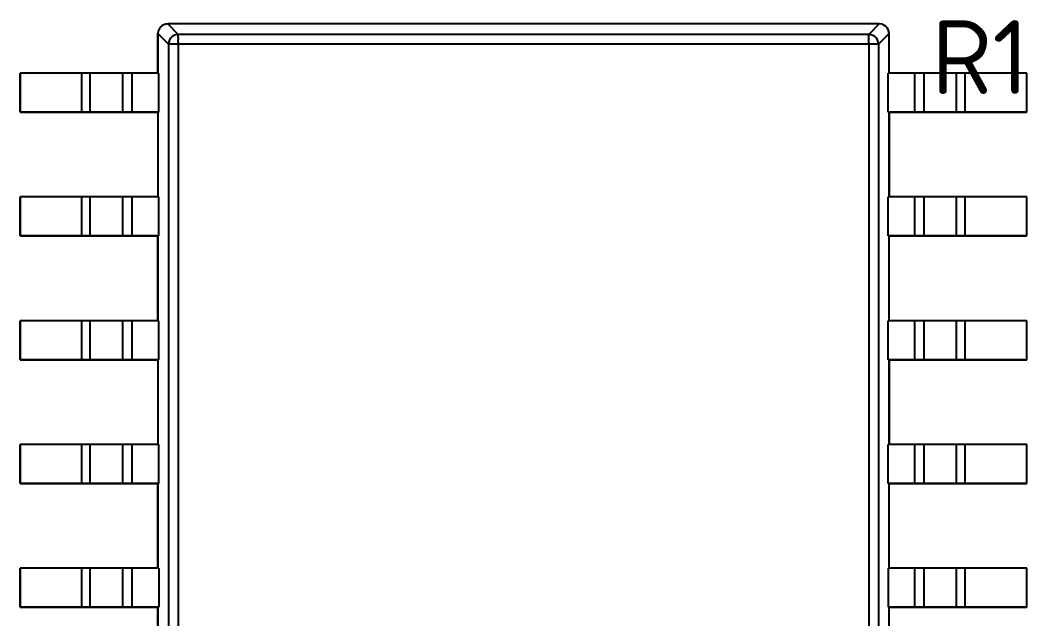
# Model space of a CAD drawing. Header units: inches. Extents: x 5 to 415, y -593 to 71.
# Drawn here: x 110.77 to 131.43, y -492.51 to -480.22 of the extents above; entities that cross this region are included whole.
import ezdxf

# ---------------------------------------------------------------- set-up
doc = ezdxf.new("R2010")
doc.units = ezdxf.units.IN
doc.header["$MEASUREMENT"] = 0
doc.styles.add('ISOCPEUR0', font='isocpeur.ttf', dxfattribs={"height": 3.704167})

msp = doc.modelspace()

# ---------------------------------------------------------------- linework, layer by layer
at = {"color": 7, "true_color": 0xffffff}
for p, q in [((113.606, -480.45), (113.6, -480.5)), ((113.606, -480.45), (113.6, -480.5)), ((113.622, -480.406), (113.606, -480.45)), ((113.622, -480.406), (113.606, -480.45)), ((113.648, -480.37), (113.622, -480.406)), ((113.648, -480.37), (113.622, -480.406)), ((113.68, -480.34), (113.648, -480.37)), ((113.68, -480.34), (113.648, -480.37)), ((113.718, -480.318), (113.68, -480.34)), ((113.718, -480.318), (113.68, -480.34)), ((113.758, -480.304), (113.718, -480.318)), ((113.758, -480.304), (113.718, -480.318)), ((113.778, -480.302), (113.758, -480.304)), ((113.778, -480.302), (113.758, -480.304)), ((113.8, -480.3), (113.778, -480.302)), ((113.8, -480.3), (113.778, -480.302)), ((128.4, -480.3), (113.8, -480.3)), ((128.4, -480.3), (113.8, -480.3)), ((114.014, -480.516), (113.8, -480.3)), ((128.4, -480.3), (128.184, -480.516)), ((128.45, -480.306), (128.4, -480.3)), ((128.45, -480.306), (128.4, -480.3)), ((128.494, -480.324), (128.45, -480.306)), ((128.494, -480.324), (128.45, -480.306)), ((128.53, -480.348), (128.494, -480.324)), ((128.53, -480.348), (128.494, -480.324)), ((128.56, -480.38), (128.53, -480.348)), ((128.56, -480.38), (128.53, -480.348)), ((128.582, -480.418), (128.56, -480.38)), ((128.582, -480.418), (128.56, -480.38)), ((128.596, -480.458), (128.582, -480.418)), ((128.596, -480.458), (128.582, -480.418)), ((128.598, -480.478), (128.596, -480.458)), ((128.598, -480.478), (128.596, -480.458)), ((113.6, -480.5), (113.6, -481.31)), ((113.6, -481.31), (113.6, -480.5)), ((113.816, -480.716), (113.6, -480.5)), ((113.836, -480.63), (113.82, -480.672)), ((113.86, -480.592), (113.836, -480.63)), ((113.892, -480.56), (113.86, -480.592)), ((113.928, -480.536), (113.892, -480.56)), ((113.97, -480.522), (113.928, -480.536)), ((114.014, -480.516), (113.97, -480.522)), ((114.014, -480.526), (114.014, -480.516)), ((128.184, -480.516), (114.014, -480.516)), ((114.014, -480.548), (114.014, -480.526)), ((114.014, -480.58), (114.014, -480.548)), ((114.014, -480.58), (114.014, -480.62)), ((114.014, -480.666), (114.014, -480.62)), ((128.228, -480.522), (128.184, -480.516)), ((128.184, -480.516), (128.184, -480.526)), ((128.184, -480.548), (128.184, -480.526)), ((128.184, -480.58), (128.184, -480.548)), ((128.184, -480.62), (128.184, -480.58)), ((128.184, -480.666), (128.184, -480.62)), ((128.27, -480.536), (128.228, -480.522)), ((128.308, -480.56), (128.27, -480.536)), ((128.34, -480.592), (128.308, -480.56)), ((128.364, -480.63), (128.34, -480.592)), ((128.378, -480.672), (128.364, -480.63)), ((128.6, -480.5), (128.384, -480.716)), ((128.6, -480.5), (128.598, -480.478)), ((128.6, -480.5), (128.598, -480.478)), ((128.6, -481.31), (128.6, -480.5)), ((128.6, -481.31), (128.6, -480.5)), ((113.82, -480.672), (113.816, -480.716)), ((113.826, -480.716), (113.816, -480.716)), ((113.816, -480.716), (113.816, -500.486)), ((113.848, -480.716), (113.826, -480.716)), ((113.88, -480.716), (113.848, -480.716)), ((113.92, -480.716), (113.88, -480.716)), ((113.966, -480.716), (113.92, -480.716)), ((114.014, -480.716), (113.966, -480.716)), ((114.014, -480.666), (114.014, -480.716)), ((114.014, -480.716), (114.014, -500.486)), ((128.184, -480.716), (114.014, -480.716)), ((128.184, -480.716), (128.184, -480.666)), ((128.234, -480.716), (128.184, -480.716)), ((128.184, -480.716), (128.184, -500.486)), ((128.28, -480.716), (128.234, -480.716)), ((128.32, -480.716), (128.28, -480.716)), ((128.352, -480.716), (128.32, -480.716)), ((128.374, -480.716), (128.352, -480.716)), ((128.384, -480.716), (128.374, -480.716)), ((128.384, -480.716), (128.378, -480.672)), ((128.384, -480.716), (128.384, -500.486)), ((113.6, -481.31), (110.772, -481.31)), ((110.772, -481.31), (110.772, -482.11)), ((112.036, -481.31), (110.772, -481.31)), ((110.772, -482.11), (110.772, -481.31)), ((112.084, -481.31), (112.036, -481.31)), ((112.036, -482.11), (112.036, -481.31)), ((112.126, -481.31), (112.084, -481.31)), ((112.164, -481.31), (112.126, -481.31)), ((112.194, -481.31), (112.164, -481.31)), ((112.212, -481.31), (112.194, -481.31)), ((112.88, -481.31), (112.212, -481.31)), ((112.212, -482.11), (112.212, -481.31)), ((112.898, -481.31), (112.88, -481.31)), ((112.88, -482.11), (112.88, -481.31)), ((112.922, -481.31), (112.898, -481.31)), ((112.954, -481.31), (112.922, -481.31)), ((112.99, -481.31), (112.954, -481.31)), ((113.03, -481.31), (112.99, -481.31)), ((113.072, -481.31), (113.03, -481.31)), ((113.618, -481.31), (113.072, -481.31)), ((113.072, -482.11), (113.072, -481.31)), ((113.618, -482.11), (113.618, -481.31)), ((129.128, -481.31), (128.582, -481.31)), ((128.582, -482.11), (128.582, -481.31)), ((131.428, -481.31), (128.6, -481.31)), ((129.17, -481.31), (129.128, -481.31)), ((129.128, -482.11), (129.128, -481.31)), ((129.21, -481.31), (129.17, -481.31)), ((129.246, -481.31), (129.21, -481.31)), ((129.278, -481.31), (129.246, -481.31)), ((129.302, -481.31), (129.278, -481.31)), ((129.318, -481.31), (129.302, -481.31)), ((129.986, -481.31), (129.318, -481.31)), ((129.318, -482.11), (129.318, -481.31)), ((130.006, -481.31), (129.986, -481.31)), ((129.986, -482.11), (129.986, -481.31)), ((130.036, -481.31), (130.006, -481.31)), ((130.074, -481.31), (130.036, -481.31)), ((130.116, -481.31), (130.074, -481.31)), ((130.164, -481.31), (130.116, -481.31)), ((131.428, -481.31), (130.164, -481.31)), ((130.164, -482.11), (130.164, -481.31)), ((131.428, -482.11), (131.428, -481.31)), ((131.428, -482.11), (131.428, -481.31)), ((110.772, -482.11), (113.6, -482.11)), ((112.036, -482.11), (110.772, -482.11)), ((112.084, -482.11), (112.036, -482.11)), ((112.126, -482.11), (112.084, -482.11)), ((112.164, -482.11), (112.126, -482.11)), ((112.194, -482.11), (112.164, -482.11)), ((112.212, -482.11), (112.194, -482.11)), ((112.88, -482.11), (112.212, -482.11)), ((112.898, -482.11), (112.88, -482.11)), ((112.922, -482.11), (112.898, -482.11)), ((112.954, -482.11), (112.922, -482.11)), ((112.99, -482.11), (112.954, -482.11)), ((113.03, -482.11), (112.99, -482.11)), ((113.072, -482.11), (113.03, -482.11)), ((113.618, -482.11), (113.072, -482.11)), ((113.6, -482.11), (113.6, -483.85)), ((113.6, -482.11), (113.6, -483.85)), ((129.128, -482.11), (128.582, -482.11)), ((128.6, -483.85), (128.6, -482.11)), ((128.6, -482.11), (131.428, -482.11)), ((128.6, -482.11), (128.6, -483.85)), ((129.17, -482.11), (129.128, -482.11)), ((129.21, -482.11), (129.17, -482.11)), ((129.246, -482.11), (129.21, -482.11)), ((129.278, -482.11), (129.246, -482.11)), ((129.302, -482.11), (129.278, -482.11)), ((129.318, -482.11), (129.302, -482.11)), ((129.986, -482.11), (129.318, -482.11)), ((130.006, -482.11), (129.986, -482.11)), ((130.036, -482.11), (130.006, -482.11)), ((130.074, -482.11), (130.036, -482.11)), ((130.116, -482.11), (130.074, -482.11)), ((130.164, -482.11), (130.116, -482.11)), ((131.428, -482.11), (130.164, -482.11)), ((113.6, -483.85), (110.772, -483.85)), ((110.772, -483.85), (110.772, -484.65)), ((112.036, -483.85), (110.772, -483.85)), ((110.772, -484.65), (110.772, -483.85)), ((112.084, -483.85), (112.036, -483.85)), ((112.036, -484.65), (112.036, -483.85)), ((112.126, -483.85), (112.084, -483.85)), ((112.164, -483.85), (112.126, -483.85)), ((112.194, -483.85), (112.164, -483.85)), ((112.212, -483.85), (112.194, -483.85)), ((112.88, -483.85), (112.212, -483.85)), ((112.212, -484.65), (112.212, -483.85)), ((112.898, -483.85), (112.88, -483.85)), ((112.88, -484.65), (112.88, -483.85)), ((112.922, -483.85), (112.898, -483.85)), ((112.954, -483.85), (112.922, -483.85)), ((112.99, -483.85), (112.954, -483.85)), ((113.03, -483.85), (112.99, -483.85)), ((113.072, -483.85), (113.03, -483.85)), ((113.618, -483.85), (113.072, -483.85)), ((113.072, -484.65), (113.072, -483.85)), ((113.618, -484.65), (113.618, -483.85)), ((129.128, -483.85), (128.582, -483.85)), ((128.582, -484.65), (128.582, -483.85)), ((131.428, -483.85), (128.6, -483.85)), ((129.17, -483.85), (129.128, -483.85)), ((129.128, -484.65), (129.128, -483.85)), ((129.21, -483.85), (129.17, -483.85)), ((129.246, -483.85), (129.21, -483.85)), ((129.278, -483.85), (129.246, -483.85)), ((129.302, -483.85), (129.278, -483.85)), ((129.318, -483.85), (129.302, -483.85)), ((129.986, -483.85), (129.318, -483.85)), ((129.318, -484.65), (129.318, -483.85)), ((130.006, -483.85), (129.986, -483.85)), ((129.986, -484.65), (129.986, -483.85)), ((130.036, -483.85), (130.006, -483.85)), ((130.074, -483.85), (130.036, -483.85)), ((130.116, -483.85), (130.074, -483.85)), ((130.164, -483.85), (130.116, -483.85)), ((131.428, -483.85), (130.164, -483.85)), ((130.164, -484.65), (130.164, -483.85)), ((131.428, -484.65), (131.428, -483.85)), ((131.428, -484.65), (131.428, -483.85)), ((110.772, -484.65), (113.6, -484.65)), ((112.036, -484.65), (110.772, -484.65)), ((112.084, -484.65), (112.036, -484.65)), ((112.126, -484.65), (112.084, -484.65)), ((112.164, -484.65), (112.126, -484.65)), ((112.194, -484.65), (112.164, -484.65)), ((112.212, -484.65), (112.194, -484.65)), ((112.88, -484.65), (112.212, -484.65)), ((112.898, -484.65), (112.88, -484.65)), ((112.922, -484.65), (112.898, -484.65)), ((112.954, -484.65), (112.922, -484.65)), ((112.99, -484.65), (112.954, -484.65)), ((113.03, -484.65), (112.99, -484.65)), ((113.072, -484.65), (113.03, -484.65)), ((113.618, -484.65), (113.072, -484.65)), ((113.6, -484.65), (113.6, -486.39)), ((113.6, -486.39), (113.6, -484.65)), ((129.128, -484.65), (128.582, -484.65)), ((128.6, -486.39), (128.6, -484.65)), ((128.6, -484.65), (131.428, -484.65)), ((128.6, -486.39), (128.6, -484.65)), ((129.17, -484.65), (129.128, -484.65)), ((129.21, -484.65), (129.17, -484.65)), ((129.246, -484.65), (129.21, -484.65)), ((129.278, -484.65), (129.246, -484.65)), ((129.302, -484.65), (129.278, -484.65)), ((129.318, -484.65), (129.302, -484.65)), ((129.986, -484.65), (129.318, -484.65)), ((130.006, -484.65), (129.986, -484.65)), ((130.036, -484.65), (130.006, -484.65)), ((130.074, -484.65), (130.036, -484.65)), ((130.116, -484.65), (130.074, -484.65)), ((130.164, -484.65), (130.116, -484.65)), ((131.428, -484.65), (130.164, -484.65)), ((113.6, -486.39), (110.772, -486.39)), ((110.772, -486.39), (110.772, -487.19)), ((112.036, -486.39), (110.772, -486.39)), ((110.772, -487.19), (110.772, -486.39)), ((112.084, -486.39), (112.036, -486.39)), ((112.036, -487.19), (112.036, -486.39)), ((112.126, -486.39), (112.084, -486.39)), ((112.164, -486.39), (112.126, -486.39)), ((112.194, -486.39), (112.164, -486.39)), ((112.212, -486.39), (112.194, -486.39)), ((112.88, -486.39), (112.212, -486.39)), ((112.212, -487.19), (112.212, -486.39)), ((112.898, -486.39), (112.88, -486.39)), ((112.88, -487.19), (112.88, -486.39)), ((112.922, -486.39), (112.898, -486.39)), ((112.954, -486.39), (112.922, -486.39)), ((112.99, -486.39), (112.954, -486.39)), ((113.03, -486.39), (112.99, -486.39)), ((113.072, -486.39), (113.03, -486.39)), ((113.618, -486.39), (113.072, -486.39)), ((113.072, -487.19), (113.072, -486.39)), ((113.618, -487.19), (113.618, -486.39)), ((129.128, -486.39), (128.582, -486.39)), ((128.582, -487.19), (128.582, -486.39)), ((131.428, -486.39), (128.6, -486.39)), ((129.17, -486.39), (129.128, -486.39)), ((129.128, -487.19), (129.128, -486.39)), ((129.21, -486.39), (129.17, -486.39)), ((129.246, -486.39), (129.21, -486.39)), ((129.278, -486.39), (129.246, -486.39)), ((129.302, -486.39), (129.278, -486.39)), ((129.318, -486.39), (129.302, -486.39)), ((129.986, -486.39), (129.318, -486.39)), ((129.318, -487.19), (129.318, -486.39)), ((130.006, -486.39), (129.986, -486.39)), ((129.986, -487.19), (129.986, -486.39)), ((130.036, -486.39), (130.006, -486.39)), ((130.074, -486.39), (130.036, -486.39)), ((130.116, -486.39), (130.074, -486.39)), ((130.164, -486.39), (130.116, -486.39)), ((131.428, -486.39), (130.164, -486.39)), ((130.164, -487.19), (130.164, -486.39)), ((131.428, -487.19), (131.428, -486.39)), ((131.428, -487.19), (131.428, -486.39)), ((110.772, -487.19), (113.6, -487.19)), ((112.036, -487.19), (110.772, -487.19)), ((112.084, -487.19), (112.036, -487.19)), ((112.126, -487.19), (112.084, -487.19)), ((112.164, -487.19), (112.126, -487.19)), ((112.194, -487.19), (112.164, -487.19)), ((112.212, -487.19), (112.194, -487.19)), ((112.88, -487.19), (112.212, -487.19)), ((112.898, -487.19), (112.88, -487.19)), ((112.922, -487.19), (112.898, -487.19)), ((112.954, -487.19), (112.922, -487.19)), ((112.99, -487.19), (112.954, -487.19)), ((113.03, -487.19), (112.99, -487.19)), ((113.072, -487.19), (113.03, -487.19)), ((113.618, -487.19), (113.072, -487.19)), ((113.6, -487.19), (113.6, -488.93)), ((113.6, -487.19), (113.6, -488.93)), ((129.128, -487.19), (128.582, -487.19)), ((128.6, -488.93), (128.6, -487.19)), ((128.6, -487.19), (131.428, -487.19)), ((128.6, -487.19), (128.6, -488.93)), ((129.17, -487.19), (129.128, -487.19)), ((129.21, -487.19), (129.17, -487.19)), ((129.246, -487.19), (129.21, -487.19)), ((129.278, -487.19), (129.246, -487.19)), ((129.302, -487.19), (129.278, -487.19)), ((129.318, -487.19), (129.302, -487.19)), ((129.986, -487.19), (129.318, -487.19)), ((130.006, -487.19), (129.986, -487.19)), ((130.036, -487.19), (130.006, -487.19)), ((130.074, -487.19), (130.036, -487.19)), ((130.116, -487.19), (130.074, -487.19)), ((130.164, -487.19), (130.116, -487.19)), ((131.428, -487.19), (130.164, -487.19)), ((113.6, -488.93), (110.772, -488.93)), ((110.772, -488.93), (110.772, -489.73)), ((112.036, -488.93), (110.772, -488.93)), ((110.772, -489.73), (110.772, -488.93)), ((112.084, -488.93), (112.036, -488.93)), ((112.036, -489.73), (112.036, -488.93)), ((112.126, -488.93), (112.084, -488.93)), ((112.164, -488.93), (112.126, -488.93)), ((112.194, -488.93), (112.164, -488.93)), ((112.212, -488.93), (112.194, -488.93)), ((112.88, -488.93), (112.212, -488.93)), ((112.212, -489.73), (112.212, -488.93)), ((112.898, -488.93), (112.88, -488.93)), ((112.88, -489.73), (112.88, -488.93)), ((112.922, -488.93), (112.898, -488.93)), ((112.954, -488.93), (112.922, -488.93)), ((112.99, -488.93), (112.954, -488.93)), ((113.03, -488.93), (112.99, -488.93)), ((113.072, -488.93), (113.03, -488.93)), ((113.618, -488.93), (113.072, -488.93)), ((113.072, -489.73), (113.072, -488.93)), ((113.618, -489.73), (113.618, -488.93)), ((129.128, -488.93), (128.582, -488.93)), ((128.582, -489.73), (128.582, -488.93)), ((131.428, -488.93), (128.6, -488.93)), ((129.17, -488.93), (129.128, -488.93)), ((129.128, -489.73), (129.128, -488.93)), ((129.21, -488.93), (129.17, -488.93)), ((129.246, -488.93), (129.21, -488.93)), ((129.278, -488.93), (129.246, -488.93)), ((129.302, -488.93), (129.278, -488.93)), ((129.318, -488.93), (129.302, -488.93)), ((129.986, -488.93), (129.318, -488.93)), ((129.318, -489.73), (129.318, -488.93)), ((130.006, -488.93), (129.986, -488.93)), ((129.986, -489.73), (129.986, -488.93)), ((130.036, -488.93), (130.006, -488.93)), ((130.074, -488.93), (130.036, -488.93)), ((130.116, -488.93), (130.074, -488.93)), ((130.164, -488.93), (130.116, -488.93)), ((131.428, -488.93), (130.164, -488.93)), ((130.164, -489.73), (130.164, -488.93)), ((131.428, -489.73), (131.428, -488.93)), ((131.428, -489.73), (131.428, -488.93)), ((110.772, -489.73), (113.6, -489.73)), ((112.036, -489.73), (110.772, -489.73)), ((112.084, -489.73), (112.036, -489.73)), ((112.126, -489.73), (112.084, -489.73)), ((112.164, -489.73), (112.126, -489.73)), ((112.194, -489.73), (112.164, -489.73)), ((112.212, -489.73), (112.194, -489.73)), ((112.88, -489.73), (112.212, -489.73)), ((112.898, -489.73), (112.88, -489.73)), ((112.922, -489.73), (112.898, -489.73)), ((112.954, -489.73), (112.922, -489.73)), ((112.99, -489.73), (112.954, -489.73)), ((113.03, -489.73), (112.99, -489.73)), ((113.072, -489.73), (113.03, -489.73)), ((113.618, -489.73), (113.072, -489.73)), ((113.6, -489.73), (113.6, -491.47)), ((113.6, -491.47), (113.6, -489.73)), ((129.128, -489.73), (128.582, -489.73)), ((128.6, -491.47), (128.6, -489.73)), ((128.6, -489.73), (131.428, -489.73)), ((128.6, -491.47), (128.6, -489.73)), ((129.17, -489.73), (129.128, -489.73)), ((129.21, -489.73), (129.17, -489.73)), ((129.246, -489.73), (129.21, -489.73)), ((129.278, -489.73), (129.246, -489.73)), ((129.302, -489.73), (129.278, -489.73)), ((129.318, -489.73), (129.302, -489.73)), ((129.986, -489.73), (129.318, -489.73)), ((130.006, -489.73), (129.986, -489.73)), ((130.036, -489.73), (130.006, -489.73)), ((130.074, -489.73), (130.036, -489.73)), ((130.116, -489.73), (130.074, -489.73)), ((130.164, -489.73), (130.116, -489.73)), ((131.428, -489.73), (130.164, -489.73)), ((113.6, -491.47), (110.772, -491.47)), ((110.772, -491.47), (110.772, -492.27)), ((112.036, -491.47), (110.772, -491.47)), ((110.772, -492.27), (110.772, -491.47)), ((112.084, -491.47), (112.036, -491.47)), ((112.036, -492.27), (112.036, -491.47)), ((112.126, -491.47), (112.084, -491.47)), ((112.164, -491.47), (112.126, -491.47)), ((112.194, -491.47), (112.164, -491.47)), ((112.212, -491.47), (112.194, -491.47)), ((112.88, -491.47), (112.212, -491.47)), ((112.212, -492.27), (112.212, -491.47)), ((112.898, -491.47), (112.88, -491.47)), ((112.88, -492.27), (112.88, -491.47)), ((112.922, -491.47), (112.898, -491.47)), ((112.954, -491.47), (112.922, -491.47)), ((112.99, -491.47), (112.954, -491.47)), ((113.03, -491.47), (112.99, -491.47)), ((113.072, -491.47), (113.03, -491.47)), ((113.618, -491.47), (113.072, -491.47)), ((113.072, -492.27), (113.072, -491.47)), ((113.618, -491.47), (113.618, -492.27)), ((129.128, -491.47), (128.582, -491.47)), ((128.582, -491.47), (128.582, -492.27)), ((131.428, -491.47), (128.6, -491.47)), ((129.17, -491.47), (129.128, -491.47)), ((129.128, -492.27), (129.128, -491.47)), ((129.21, -491.47), (129.17, -491.47)), ((129.246, -491.47), (129.21, -491.47)), ((129.278, -491.47), (129.246, -491.47)), ((129.302, -491.47), (129.278, -491.47)), ((129.318, -491.47), (129.302, -491.47)), ((129.986, -491.47), (129.318, -491.47)), ((129.318, -492.27), (129.318, -491.47)), ((130.006, -491.47), (129.986, -491.47)), ((129.986, -492.27), (129.986, -491.47)), ((130.036, -491.47), (130.006, -491.47)), ((130.074, -491.47), (130.036, -491.47)), ((130.116, -491.47), (130.074, -491.47)), ((130.164, -491.47), (130.116, -491.47)), ((131.428, -491.47), (130.164, -491.47)), ((130.164, -492.27), (130.164, -491.47)), ((131.428, -492.27), (131.428, -491.47)), ((131.428, -492.27), (131.428, -491.47)), ((110.772, -492.27), (113.6, -492.27)), ((112.036, -492.27), (110.772, -492.27)), ((112.084, -492.27), (112.036, -492.27)), ((112.126, -492.27), (112.084, -492.27)), ((112.164, -492.27), (112.126, -492.27)), ((112.194, -492.27), (112.164, -492.27)), ((112.212, -492.27), (112.194, -492.27)), ((112.88, -492.27), (112.212, -492.27)), ((112.898, -492.27), (112.88, -492.27)), ((112.922, -492.27), (112.898, -492.27)), ((112.954, -492.27), (112.922, -492.27)), ((112.99, -492.27), (112.954, -492.27)), ((113.03, -492.27), (112.99, -492.27)), ((113.072, -492.27), (113.03, -492.27)), ((113.618, -492.27), (113.072, -492.27)), ((113.6, -492.27), (113.6, -494.01)), ((113.6, -494.01), (113.6, -492.27)), ((129.128, -492.27), (128.582, -492.27)), ((128.6, -494.01), (128.6, -492.27)), ((128.6, -492.27), (131.428, -492.27)), ((128.6, -494.01), (128.6, -492.27)), ((129.17, -492.27), (129.128, -492.27)), ((129.21, -492.27), (129.17, -492.27)), ((129.246, -492.27), (129.21, -492.27)), ((129.278, -492.27), (129.246, -492.27)), ((129.302, -492.27), (129.278, -492.27)), ((129.318, -492.27), (129.302, -492.27)), ((129.986, -492.27), (129.318, -492.27)), ((130.006, -492.27), (129.986, -492.27)), ((130.036, -492.27), (130.006, -492.27)), ((130.074, -492.27), (130.036, -492.27)), ((130.116, -492.27), (130.074, -492.27)), ((130.164, -492.27), (130.116, -492.27)), ((131.428, -492.27), (130.164, -492.27))]:
    msp.add_line(p, q, dxfattribs=at)
at = {"color": 18, "true_color": 0x000000}
for p, q in [((113.606, -480.45), (113.6, -480.5)), ((113.606, -480.45), (113.6, -480.5)), ((113.622, -480.406), (113.606, -480.45)), ((113.622, -480.406), (113.606, -480.45)), ((113.648, -480.37), (113.622, -480.406)), ((113.648, -480.37), (113.622, -480.406)), ((113.68, -480.34), (113.648, -480.37)), ((113.68, -480.34), (113.648, -480.37)), ((113.718, -480.318), (113.68, -480.34)), ((113.718, -480.318), (113.68, -480.34)), ((113.758, -480.304), (113.718, -480.318)), ((113.758, -480.304), (113.718, -480.318)), ((113.778, -480.302), (113.758, -480.304)), ((113.778, -480.302), (113.758, -480.304)), ((113.8, -480.3), (113.778, -480.302)), ((113.8, -480.3), (113.778, -480.302)), ((128.4, -480.3), (113.8, -480.3)), ((128.4, -480.3), (113.8, -480.3)), ((114.014, -480.516), (113.8, -480.3)), ((128.4, -480.3), (128.184, -480.516)), ((128.45, -480.306), (128.4, -480.3)), ((128.45, -480.306), (128.4, -480.3)), ((128.494, -480.324), (128.45, -480.306)), ((128.494, -480.324), (128.45, -480.306)), ((128.53, -480.348), (128.494, -480.324)), ((128.53, -480.348), (128.494, -480.324)), ((128.56, -480.38), (128.53, -480.348)), ((128.56, -480.38), (128.53, -480.348)), ((128.582, -480.418), (128.56, -480.38)), ((128.582, -480.418), (128.56, -480.38)), ((128.596, -480.458), (128.582, -480.418)), ((128.596, -480.458), (128.582, -480.418)), ((128.598, -480.478), (128.596, -480.458)), ((128.598, -480.478), (128.596, -480.458)), ((113.6, -480.5), (113.6, -481.31)), ((113.6, -481.31), (113.6, -480.5)), ((113.816, -480.716), (113.6, -480.5)), ((113.836, -480.63), (113.82, -480.672)), ((113.86, -480.592), (113.836, -480.63)), ((113.892, -480.56), (113.86, -480.592)), ((113.928, -480.536), (113.892, -480.56)), ((113.97, -480.522), (113.928, -480.536)), ((114.014, -480.516), (113.97, -480.522)), ((114.014, -480.526), (114.014, -480.516)), ((128.184, -480.516), (114.014, -480.516)), ((114.014, -480.548), (114.014, -480.526)), ((114.014, -480.58), (114.014, -480.548)), ((114.014, -480.58), (114.014, -480.62)), ((114.014, -480.666), (114.014, -480.62)), ((128.228, -480.522), (128.184, -480.516)), ((128.184, -480.516), (128.184, -480.526)), ((128.184, -480.548), (128.184, -480.526)), ((128.184, -480.58), (128.184, -480.548)), ((128.184, -480.62), (128.184, -480.58)), ((128.184, -480.666), (128.184, -480.62)), ((128.27, -480.536), (128.228, -480.522)), ((128.308, -480.56), (128.27, -480.536)), ((128.34, -480.592), (128.308, -480.56)), ((128.364, -480.63), (128.34, -480.592)), ((128.378, -480.672), (128.364, -480.63)), ((128.6, -480.5), (128.384, -480.716)), ((128.6, -480.5), (128.598, -480.478)), ((128.6, -480.5), (128.598, -480.478)), ((128.6, -481.31), (128.6, -480.5)), ((128.6, -481.31), (128.6, -480.5)), ((113.82, -480.672), (113.816, -480.716)), ((113.826, -480.716), (113.816, -480.716)), ((113.816, -480.716), (113.816, -500.486)), ((113.848, -480.716), (113.826, -480.716)), ((113.88, -480.716), (113.848, -480.716)), ((113.92, -480.716), (113.88, -480.716)), ((113.966, -480.716), (113.92, -480.716)), ((114.014, -480.716), (113.966, -480.716)), ((114.014, -480.666), (114.014, -480.716)), ((114.014, -480.716), (114.014, -500.486)), ((128.184, -480.716), (114.014, -480.716)), ((128.184, -480.716), (128.184, -480.666)), ((128.234, -480.716), (128.184, -480.716)), ((128.184, -480.716), (128.184, -500.486)), ((128.28, -480.716), (128.234, -480.716)), ((128.32, -480.716), (128.28, -480.716)), ((128.352, -480.716), (128.32, -480.716)), ((128.374, -480.716), (128.352, -480.716)), ((128.384, -480.716), (128.374, -480.716)), ((128.384, -480.716), (128.378, -480.672)), ((128.384, -480.716), (128.384, -500.486)), ((113.6, -481.31), (110.772, -481.31)), ((110.772, -481.31), (110.772, -482.11)), ((112.036, -481.31), (110.772, -481.31)), ((110.772, -482.11), (110.772, -481.31)), ((112.084, -481.31), (112.036, -481.31)), ((112.036, -482.11), (112.036, -481.31)), ((112.126, -481.31), (112.084, -481.31)), ((112.164, -481.31), (112.126, -481.31)), ((112.194, -481.31), (112.164, -481.31)), ((112.212, -481.31), (112.194, -481.31)), ((112.88, -481.31), (112.212, -481.31)), ((112.212, -482.11), (112.212, -481.31)), ((112.898, -481.31), (112.88, -481.31)), ((112.88, -482.11), (112.88, -481.31)), ((112.922, -481.31), (112.898, -481.31)), ((112.954, -481.31), (112.922, -481.31)), ((112.99, -481.31), (112.954, -481.31)), ((113.03, -481.31), (112.99, -481.31)), ((113.072, -481.31), (113.03, -481.31)), ((113.618, -481.31), (113.072, -481.31)), ((113.072, -482.11), (113.072, -481.31)), ((113.618, -482.11), (113.618, -481.31)), ((129.128, -481.31), (128.582, -481.31)), ((128.582, -482.11), (128.582, -481.31)), ((131.428, -481.31), (128.6, -481.31)), ((129.17, -481.31), (129.128, -481.31)), ((129.128, -482.11), (129.128, -481.31)), ((129.21, -481.31), (129.17, -481.31)), ((129.246, -481.31), (129.21, -481.31)), ((129.278, -481.31), (129.246, -481.31)), ((129.302, -481.31), (129.278, -481.31)), ((129.318, -481.31), (129.302, -481.31)), ((129.986, -481.31), (129.318, -481.31)), ((129.318, -482.11), (129.318, -481.31)), ((130.006, -481.31), (129.986, -481.31)), ((129.986, -482.11), (129.986, -481.31)), ((130.036, -481.31), (130.006, -481.31)), ((130.074, -481.31), (130.036, -481.31)), ((130.116, -481.31), (130.074, -481.31)), ((130.164, -481.31), (130.116, -481.31)), ((131.428, -481.31), (130.164, -481.31)), ((130.164, -482.11), (130.164, -481.31)), ((131.428, -482.11), (131.428, -481.31)), ((131.428, -482.11), (131.428, -481.31)), ((110.772, -482.11), (113.6, -482.11)), ((112.036, -482.11), (110.772, -482.11)), ((112.084, -482.11), (112.036, -482.11)), ((112.126, -482.11), (112.084, -482.11)), ((112.164, -482.11), (112.126, -482.11)), ((112.194, -482.11), (112.164, -482.11)), ((112.212, -482.11), (112.194, -482.11)), ((112.88, -482.11), (112.212, -482.11)), ((112.898, -482.11), (112.88, -482.11)), ((112.922, -482.11), (112.898, -482.11)), ((112.954, -482.11), (112.922, -482.11)), ((112.99, -482.11), (112.954, -482.11)), ((113.03, -482.11), (112.99, -482.11)), ((113.072, -482.11), (113.03, -482.11)), ((113.618, -482.11), (113.072, -482.11)), ((113.6, -482.11), (113.6, -483.85)), ((113.6, -482.11), (113.6, -483.85)), ((129.128, -482.11), (128.582, -482.11)), ((128.6, -483.85), (128.6, -482.11)), ((128.6, -482.11), (131.428, -482.11)), ((128.6, -482.11), (128.6, -483.85)), ((129.17, -482.11), (129.128, -482.11)), ((129.21, -482.11), (129.17, -482.11)), ((129.246, -482.11), (129.21, -482.11)), ((129.278, -482.11), (129.246, -482.11)), ((129.302, -482.11), (129.278, -482.11)), ((129.318, -482.11), (129.302, -482.11)), ((129.986, -482.11), (129.318, -482.11)), ((130.006, -482.11), (129.986, -482.11)), ((130.036, -482.11), (130.006, -482.11)), ((130.074, -482.11), (130.036, -482.11)), ((130.116, -482.11), (130.074, -482.11)), ((130.164, -482.11), (130.116, -482.11)), ((131.428, -482.11), (130.164, -482.11)), ((113.6, -483.85), (110.772, -483.85)), ((110.772, -483.85), (110.772, -484.65)), ((112.036, -483.85), (110.772, -483.85)), ((110.772, -484.65), (110.772, -483.85)), ((112.084, -483.85), (112.036, -483.85)), ((112.036, -484.65), (112.036, -483.85)), ((112.126, -483.85), (112.084, -483.85)), ((112.164, -483.85), (112.126, -483.85)), ((112.194, -483.85), (112.164, -483.85)), ((112.212, -483.85), (112.194, -483.85)), ((112.88, -483.85), (112.212, -483.85)), ((112.212, -484.65), (112.212, -483.85)), ((112.898, -483.85), (112.88, -483.85)), ((112.88, -484.65), (112.88, -483.85)), ((112.922, -483.85), (112.898, -483.85)), ((112.954, -483.85), (112.922, -483.85)), ((112.99, -483.85), (112.954, -483.85)), ((113.03, -483.85), (112.99, -483.85)), ((113.072, -483.85), (113.03, -483.85)), ((113.618, -483.85), (113.072, -483.85)), ((113.072, -484.65), (113.072, -483.85)), ((113.618, -484.65), (113.618, -483.85)), ((129.128, -483.85), (128.582, -483.85)), ((128.582, -484.65), (128.582, -483.85)), ((131.428, -483.85), (128.6, -483.85)), ((129.17, -483.85), (129.128, -483.85)), ((129.128, -484.65), (129.128, -483.85)), ((129.21, -483.85), (129.17, -483.85)), ((129.246, -483.85), (129.21, -483.85)), ((129.278, -483.85), (129.246, -483.85)), ((129.302, -483.85), (129.278, -483.85)), ((129.318, -483.85), (129.302, -483.85)), ((129.986, -483.85), (129.318, -483.85)), ((129.318, -484.65), (129.318, -483.85)), ((130.006, -483.85), (129.986, -483.85)), ((129.986, -484.65), (129.986, -483.85)), ((130.036, -483.85), (130.006, -483.85)), ((130.074, -483.85), (130.036, -483.85)), ((130.116, -483.85), (130.074, -483.85)), ((130.164, -483.85), (130.116, -483.85)), ((131.428, -483.85), (130.164, -483.85)), ((130.164, -484.65), (130.164, -483.85)), ((131.428, -484.65), (131.428, -483.85)), ((131.428, -484.65), (131.428, -483.85)), ((110.772, -484.65), (113.6, -484.65)), ((112.036, -484.65), (110.772, -484.65)), ((112.084, -484.65), (112.036, -484.65)), ((112.126, -484.65), (112.084, -484.65)), ((112.164, -484.65), (112.126, -484.65)), ((112.194, -484.65), (112.164, -484.65)), ((112.212, -484.65), (112.194, -484.65)), ((112.88, -484.65), (112.212, -484.65)), ((112.898, -484.65), (112.88, -484.65)), ((112.922, -484.65), (112.898, -484.65)), ((112.954, -484.65), (112.922, -484.65)), ((112.99, -484.65), (112.954, -484.65)), ((113.03, -484.65), (112.99, -484.65)), ((113.072, -484.65), (113.03, -484.65)), ((113.618, -484.65), (113.072, -484.65)), ((113.6, -484.65), (113.6, -486.39)), ((113.6, -486.39), (113.6, -484.65)), ((129.128, -484.65), (128.582, -484.65)), ((128.6, -486.39), (128.6, -484.65)), ((128.6, -484.65), (131.428, -484.65)), ((128.6, -486.39), (128.6, -484.65)), ((129.17, -484.65), (129.128, -484.65)), ((129.21, -484.65), (129.17, -484.65)), ((129.246, -484.65), (129.21, -484.65)), ((129.278, -484.65), (129.246, -484.65)), ((129.302, -484.65), (129.278, -484.65)), ((129.318, -484.65), (129.302, -484.65)), ((129.986, -484.65), (129.318, -484.65)), ((130.006, -484.65), (129.986, -484.65)), ((130.036, -484.65), (130.006, -484.65)), ((130.074, -484.65), (130.036, -484.65)), ((130.116, -484.65), (130.074, -484.65)), ((130.164, -484.65), (130.116, -484.65)), ((131.428, -484.65), (130.164, -484.65)), ((113.6, -486.39), (110.772, -486.39)), ((110.772, -486.39), (110.772, -487.19)), ((112.036, -486.39), (110.772, -486.39)), ((110.772, -487.19), (110.772, -486.39)), ((112.084, -486.39), (112.036, -486.39)), ((112.036, -487.19), (112.036, -486.39)), ((112.126, -486.39), (112.084, -486.39)), ((112.164, -486.39), (112.126, -486.39)), ((112.194, -486.39), (112.164, -486.39)), ((112.212, -486.39), (112.194, -486.39)), ((112.88, -486.39), (112.212, -486.39)), ((112.212, -487.19), (112.212, -486.39)), ((112.898, -486.39), (112.88, -486.39)), ((112.88, -487.19), (112.88, -486.39)), ((112.922, -486.39), (112.898, -486.39)), ((112.954, -486.39), (112.922, -486.39)), ((112.99, -486.39), (112.954, -486.39)), ((113.03, -486.39), (112.99, -486.39)), ((113.072, -486.39), (113.03, -486.39)), ((113.618, -486.39), (113.072, -486.39)), ((113.072, -487.19), (113.072, -486.39)), ((113.618, -487.19), (113.618, -486.39)), ((129.128, -486.39), (128.582, -486.39)), ((128.582, -487.19), (128.582, -486.39)), ((131.428, -486.39), (128.6, -486.39)), ((129.17, -486.39), (129.128, -486.39)), ((129.128, -487.19), (129.128, -486.39)), ((129.21, -486.39), (129.17, -486.39)), ((129.246, -486.39), (129.21, -486.39)), ((129.278, -486.39), (129.246, -486.39)), ((129.302, -486.39), (129.278, -486.39)), ((129.318, -486.39), (129.302, -486.39)), ((129.986, -486.39), (129.318, -486.39)), ((129.318, -487.19), (129.318, -486.39)), ((130.006, -486.39), (129.986, -486.39)), ((129.986, -487.19), (129.986, -486.39)), ((130.036, -486.39), (130.006, -486.39)), ((130.074, -486.39), (130.036, -486.39)), ((130.116, -486.39), (130.074, -486.39)), ((130.164, -486.39), (130.116, -486.39)), ((131.428, -486.39), (130.164, -486.39)), ((130.164, -487.19), (130.164, -486.39)), ((131.428, -487.19), (131.428, -486.39)), ((131.428, -487.19), (131.428, -486.39)), ((110.772, -487.19), (113.6, -487.19)), ((112.036, -487.19), (110.772, -487.19)), ((112.084, -487.19), (112.036, -487.19)), ((112.126, -487.19), (112.084, -487.19)), ((112.164, -487.19), (112.126, -487.19)), ((112.194, -487.19), (112.164, -487.19)), ((112.212, -487.19), (112.194, -487.19)), ((112.88, -487.19), (112.212, -487.19)), ((112.898, -487.19), (112.88, -487.19)), ((112.922, -487.19), (112.898, -487.19)), ((112.954, -487.19), (112.922, -487.19)), ((112.99, -487.19), (112.954, -487.19)), ((113.03, -487.19), (112.99, -487.19)), ((113.072, -487.19), (113.03, -487.19)), ((113.618, -487.19), (113.072, -487.19)), ((113.6, -487.19), (113.6, -488.93)), ((113.6, -487.19), (113.6, -488.93)), ((129.128, -487.19), (128.582, -487.19)), ((128.6, -488.93), (128.6, -487.19)), ((128.6, -487.19), (131.428, -487.19)), ((128.6, -487.19), (128.6, -488.93)), ((129.17, -487.19), (129.128, -487.19)), ((129.21, -487.19), (129.17, -487.19)), ((129.246, -487.19), (129.21, -487.19)), ((129.278, -487.19), (129.246, -487.19)), ((129.302, -487.19), (129.278, -487.19)), ((129.318, -487.19), (129.302, -487.19)), ((129.986, -487.19), (129.318, -487.19)), ((130.006, -487.19), (129.986, -487.19)), ((130.036, -487.19), (130.006, -487.19)), ((130.074, -487.19), (130.036, -487.19)), ((130.116, -487.19), (130.074, -487.19)), ((130.164, -487.19), (130.116, -487.19)), ((131.428, -487.19), (130.164, -487.19)), ((113.6, -488.93), (110.772, -488.93)), ((110.772, -488.93), (110.772, -489.73)), ((112.036, -488.93), (110.772, -488.93)), ((110.772, -489.73), (110.772, -488.93)), ((112.084, -488.93), (112.036, -488.93)), ((112.036, -489.73), (112.036, -488.93)), ((112.126, -488.93), (112.084, -488.93)), ((112.164, -488.93), (112.126, -488.93)), ((112.194, -488.93), (112.164, -488.93)), ((112.212, -488.93), (112.194, -488.93)), ((112.88, -488.93), (112.212, -488.93)), ((112.212, -489.73), (112.212, -488.93)), ((112.898, -488.93), (112.88, -488.93)), ((112.88, -489.73), (112.88, -488.93)), ((112.922, -488.93), (112.898, -488.93)), ((112.954, -488.93), (112.922, -488.93)), ((112.99, -488.93), (112.954, -488.93)), ((113.03, -488.93), (112.99, -488.93)), ((113.072, -488.93), (113.03, -488.93)), ((113.618, -488.93), (113.072, -488.93)), ((113.072, -489.73), (113.072, -488.93)), ((113.618, -489.73), (113.618, -488.93)), ((129.128, -488.93), (128.582, -488.93)), ((128.582, -489.73), (128.582, -488.93)), ((131.428, -488.93), (128.6, -488.93)), ((129.17, -488.93), (129.128, -488.93)), ((129.128, -489.73), (129.128, -488.93)), ((129.21, -488.93), (129.17, -488.93)), ((129.246, -488.93), (129.21, -488.93)), ((129.278, -488.93), (129.246, -488.93)), ((129.302, -488.93), (129.278, -488.93)), ((129.318, -488.93), (129.302, -488.93)), ((129.986, -488.93), (129.318, -488.93)), ((129.318, -489.73), (129.318, -488.93)), ((130.006, -488.93), (129.986, -488.93)), ((129.986, -489.73), (129.986, -488.93)), ((130.036, -488.93), (130.006, -488.93)), ((130.074, -488.93), (130.036, -488.93)), ((130.116, -488.93), (130.074, -488.93)), ((130.164, -488.93), (130.116, -488.93)), ((131.428, -488.93), (130.164, -488.93)), ((130.164, -489.73), (130.164, -488.93)), ((131.428, -489.73), (131.428, -488.93)), ((131.428, -489.73), (131.428, -488.93)), ((110.772, -489.73), (113.6, -489.73)), ((112.036, -489.73), (110.772, -489.73)), ((112.084, -489.73), (112.036, -489.73)), ((112.126, -489.73), (112.084, -489.73)), ((112.164, -489.73), (112.126, -489.73)), ((112.194, -489.73), (112.164, -489.73)), ((112.212, -489.73), (112.194, -489.73)), ((112.88, -489.73), (112.212, -489.73)), ((112.898, -489.73), (112.88, -489.73)), ((112.922, -489.73), (112.898, -489.73)), ((112.954, -489.73), (112.922, -489.73)), ((112.99, -489.73), (112.954, -489.73)), ((113.03, -489.73), (112.99, -489.73)), ((113.072, -489.73), (113.03, -489.73)), ((113.618, -489.73), (113.072, -489.73)), ((113.6, -489.73), (113.6, -491.47)), ((113.6, -491.47), (113.6, -489.73)), ((129.128, -489.73), (128.582, -489.73)), ((128.6, -491.47), (128.6, -489.73)), ((128.6, -489.73), (131.428, -489.73)), ((128.6, -491.47), (128.6, -489.73)), ((129.17, -489.73), (129.128, -489.73)), ((129.21, -489.73), (129.17, -489.73)), ((129.246, -489.73), (129.21, -489.73)), ((129.278, -489.73), (129.246, -489.73)), ((129.302, -489.73), (129.278, -489.73)), ((129.318, -489.73), (129.302, -489.73)), ((129.986, -489.73), (129.318, -489.73)), ((130.006, -489.73), (129.986, -489.73)), ((130.036, -489.73), (130.006, -489.73)), ((130.074, -489.73), (130.036, -489.73)), ((130.116, -489.73), (130.074, -489.73)), ((130.164, -489.73), (130.116, -489.73)), ((131.428, -489.73), (130.164, -489.73)), ((113.6, -491.47), (110.772, -491.47)), ((110.772, -491.47), (110.772, -492.27)), ((112.036, -491.47), (110.772, -491.47)), ((110.772, -492.27), (110.772, -491.47)), ((112.084, -491.47), (112.036, -491.47)), ((112.036, -492.27), (112.036, -491.47)), ((112.126, -491.47), (112.084, -491.47)), ((112.164, -491.47), (112.126, -491.47)), ((112.194, -491.47), (112.164, -491.47)), ((112.212, -491.47), (112.194, -491.47)), ((112.88, -491.47), (112.212, -491.47)), ((112.212, -492.27), (112.212, -491.47)), ((112.898, -491.47), (112.88, -491.47)), ((112.88, -492.27), (112.88, -491.47)), ((112.922, -491.47), (112.898, -491.47)), ((112.954, -491.47), (112.922, -491.47)), ((112.99, -491.47), (112.954, -491.47)), ((113.03, -491.47), (112.99, -491.47)), ((113.072, -491.47), (113.03, -491.47)), ((113.618, -491.47), (113.072, -491.47)), ((113.072, -492.27), (113.072, -491.47)), ((113.618, -491.47), (113.618, -492.27)), ((129.128, -491.47), (128.582, -491.47)), ((128.582, -491.47), (128.582, -492.27)), ((131.428, -491.47), (128.6, -491.47)), ((129.17, -491.47), (129.128, -491.47)), ((129.128, -492.27), (129.128, -491.47)), ((129.21, -491.47), (129.17, -491.47)), ((129.246, -491.47), (129.21, -491.47)), ((129.278, -491.47), (129.246, -491.47)), ((129.302, -491.47), (129.278, -491.47)), ((129.318, -491.47), (129.302, -491.47)), ((129.986, -491.47), (129.318, -491.47)), ((129.318, -492.27), (129.318, -491.47)), ((130.006, -491.47), (129.986, -491.47)), ((129.986, -492.27), (129.986, -491.47)), ((130.036, -491.47), (130.006, -491.47)), ((130.074, -491.47), (130.036, -491.47)), ((130.116, -491.47), (130.074, -491.47)), ((130.164, -491.47), (130.116, -491.47)), ((131.428, -491.47), (130.164, -491.47)), ((130.164, -492.27), (130.164, -491.47)), ((131.428, -492.27), (131.428, -491.47)), ((131.428, -492.27), (131.428, -491.47)), ((110.772, -492.27), (113.6, -492.27)), ((112.036, -492.27), (110.772, -492.27)), ((112.084, -492.27), (112.036, -492.27)), ((112.126, -492.27), (112.084, -492.27)), ((112.164, -492.27), (112.126, -492.27)), ((112.194, -492.27), (112.164, -492.27)), ((112.212, -492.27), (112.194, -492.27)), ((112.88, -492.27), (112.212, -492.27)), ((112.898, -492.27), (112.88, -492.27)), ((112.922, -492.27), (112.898, -492.27)), ((112.954, -492.27), (112.922, -492.27)), ((112.99, -492.27), (112.954, -492.27)), ((113.03, -492.27), (112.99, -492.27)), ((113.072, -492.27), (113.03, -492.27)), ((113.618, -492.27), (113.072, -492.27)), ((113.6, -492.27), (113.6, -494.01)), ((113.6, -494.01), (113.6, -492.27)), ((129.128, -492.27), (128.582, -492.27)), ((128.6, -494.01), (128.6, -492.27)), ((128.6, -492.27), (131.428, -492.27)), ((128.6, -494.01), (128.6, -492.27)), ((129.17, -492.27), (129.128, -492.27)), ((129.21, -492.27), (129.17, -492.27)), ((129.246, -492.27), (129.21, -492.27)), ((129.278, -492.27), (129.246, -492.27)), ((129.302, -492.27), (129.278, -492.27)), ((129.318, -492.27), (129.302, -492.27)), ((129.986, -492.27), (129.318, -492.27)), ((130.006, -492.27), (129.986, -492.27)), ((130.036, -492.27), (130.006, -492.27)), ((130.074, -492.27), (130.036, -492.27)), ((130.116, -492.27), (130.074, -492.27)), ((130.164, -492.27), (130.116, -492.27)), ((131.428, -492.27), (130.164, -492.27))]:
    msp.add_line(p, q, dxfattribs=at)

# ---------------------------------------------------------------- texts
at = {"color": 18, "true_color": 0x000000, "style": 'ISOCPEUR0'}
msp.add_text('R1', height=1.5158, dxfattribs=at).set_placement((129.467, -481.738))

doc.saveas('drawing.dxf')
